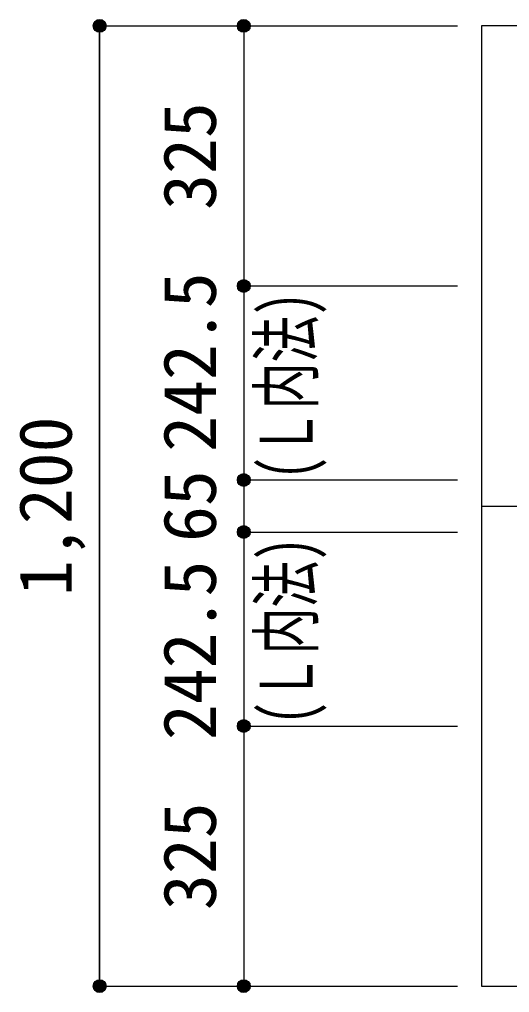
# Model space of a CAD drawing. Units: millimetres at full size, sheet at 1:30. Extents: x -5973 to 5954, y -4195 to 4201.
# Drawn here: x -625 to -13, y -2350 to -1134 of the extents above; entities that cross this region are included whole.
import ezdxf
from ezdxf.enums import TextEntityAlignment as Align

# ---------------------------------------------------------------- set-up
doc = ezdxf.new("R2010")
doc.units = ezdxf.units.MM
doc.header["$LTSCALE"] = 30
doc.header["$PDMODE"] = 32
doc.header["$PDSIZE"] = 15
doc.linetypes.add('CHAIN1', pattern=[8, 5, -1, 1, -1])
for name, color, linetype in [('0-1_躯体線', 2, 'Continuous'), ('0-7_文字', 4, 'Continuous'), ('0-D_寸法', 4, 'Continuous')]:
    doc.layers.add(name, color=color, linetype=linetype)
doc.styles.add('ＭＳ ゴシック', font='')
doc.styles.get('ＭＳ ゴシック').set_extended_font_data('MS Gothic')

msp = doc.modelspace()

# ---------------------------------------------------------------- linework, layer by layer
at = {"layer": '0-1_躯体線'}
for p, q in [((1552.44, -1142.16), (-47.56, -1142.16)), ((-47.56, -1142.16), (-47.56, -2342.16)), ((-47.56, -2342.16), (213.94, -2342.16))]:
    msp.add_line(p, q, dxfattribs=at)
at = {"layer": '0-D_寸法'}
for p, q in [((-524.6, -1142.16), (-344.6, -1142.16)), ((-524.6, -1142.16), (-344.6, -1142.16)), ((-524.6, -1142.16), (-524.6, -2342.16)), ((-344.6, -1142.16), (-77.56, -1142.16)), ((-344.6, -1142.16), (-344.6, -1467.16)), ((-344.6, -1467.16), (-77.56, -1467.16)), ((-344.6, -1467.16), (-344.6, -1709.66)), ((-344.6, -1709.66), (-77.56, -1709.66)), ((-344.6, -1709.66), (-344.6, -1774.66)), ((-344.6, -1774.66), (-77.56, -1774.66)), ((-344.6, -1774.66), (-344.6, -2017.16)), ((-344.6, -2017.16), (-77.56, -2017.16)), ((-344.6, -2017.16), (-344.6, -2342.16)), ((-524.6, -2342.16), (-344.6, -2342.16)), ((-344.6, -2342.16), (-77.56, -2342.16)), ((-344.6, -2342.16), (-77.56, -2342.16))]:
    msp.add_line(p, q, dxfattribs=at)
at = {"layer": '0-D_寸法', "linetype": 'CHAIN1'}
msp.add_line((-47.56, -1742.16), (1152.44, -1742.16), dxfattribs=at)
at = {"layer": '0-D_寸法'}
msp.add_lwpolyline([(-524.6, -2342.16), (-524.6, -1142.16), (-524.6, -2342.16)], dxfattribs=at)
for centre, radius in [((-524.6, -1142.16), 8), ((-524.6, -1142.16), 7.2), ((-524.6, -1142.16), 6.4), ((-524.6, -1142.16), 5.6), ((-524.6, -1142.16), 4.8), ((-524.6, -1142.16), 4), ((-524.6, -1142.16), 3.2), ((-524.6, -1142.16), 2.4), ((-524.6, -1142.16), 1.6), ((-524.6, -1142.16), 0.8), ((-344.6, -1142.16), 8), ((-344.6, -1142.16), 7.2), ((-344.6, -1142.16), 6.4), ((-344.6, -1142.16), 5.6), ((-344.6, -1142.16), 4.8), ((-344.6, -1142.16), 4), ((-344.6, -1142.16), 3.2), ((-344.6, -1142.16), 2.4), ((-344.6, -1142.16), 1.6), ((-344.6, -1142.16), 0.8), ((-344.6, -1467.16), 8), ((-344.6, -1467.16), 7.2), ((-344.6, -1467.16), 6.4), ((-344.6, -1467.16), 5.6), ((-344.6, -1467.16), 4.8), ((-344.6, -1467.16), 4), ((-344.6, -1467.16), 3.2), ((-344.6, -1467.16), 2.4), ((-344.6, -1467.16), 1.6), ((-344.6, -1467.16), 0.8), ((-344.6, -1709.66), 8), ((-344.6, -1709.66), 7.2), ((-344.6, -1709.66), 6.4), ((-344.6, -1709.66), 5.6), ((-344.6, -1709.66), 4.8), ((-344.6, -1709.66), 4), ((-344.6, -1709.66), 3.2), ((-344.6, -1709.66), 2.4), ((-344.6, -1709.66), 1.6), ((-344.6, -1709.66), 0.8), ((-344.6, -1774.66), 8), ((-344.6, -1774.66), 7.2), ((-344.6, -1774.66), 6.4), ((-344.6, -1774.66), 5.6), ((-344.6, -1774.66), 4.8), ((-344.6, -1774.66), 4), ((-344.6, -1774.66), 3.2), ((-344.6, -1774.66), 2.4), ((-344.6, -1774.66), 1.6), ((-344.6, -1774.66), 0.8), ((-344.6, -2017.16), 8), ((-344.6, -2017.16), 7.2), ((-344.6, -2017.16), 6.4), ((-344.6, -2017.16), 5.6), ((-344.6, -2017.16), 4.8), ((-344.6, -2017.16), 4), ((-344.6, -2017.16), 3.2), ((-344.6, -2017.16), 2.4), ((-344.6, -2017.16), 1.6), ((-344.6, -2017.16), 0.8), ((-524.6, -2342.16), 8), ((-344.6, -2342.16), 8), ((-524.6, -2342.16), 7.2), ((-524.6, -2342.16), 6.4), ((-524.6, -2342.16), 5.6), ((-524.6, -2342.16), 4.8), ((-524.6, -2342.16), 4), ((-524.6, -2342.16), 3.2), ((-524.6, -2342.16), 2.4), ((-524.6, -2342.16), 1.6), ((-524.6, -2342.16), 0.8), ((-344.6, -2342.16), 7.2), ((-344.6, -2342.16), 6.4), ((-344.6, -2342.16), 5.6), ((-344.6, -2342.16), 4.8), ((-344.6, -2342.16), 4), ((-344.6, -2342.16), 3.2), ((-344.6, -2342.16), 2.4), ((-344.6, -2342.16), 1.6), ((-344.6, -2342.16), 0.8)]:
    msp.add_circle(centre, radius, dxfattribs=at)
at = {"layer": '0-D_寸法', "color": 7}
for p in [(-524.6, -1142.16), (-344.6, -1142.16), (-344.6, -1467.16), (-344.6, -1709.66), (-344.6, -1774.66), (-344.6, -2017.16), (-524.6, -2342.16), (-344.6, -2342.16)]:
    msp.add_point(p, dxfattribs=at)

# ---------------------------------------------------------------- texts
at = {"layer": '0-7_文字', "style": 'ＭＳ ゴシック', "width": 0.65}
for p in [(-238.89, -1709.01), (-238.89, -2015.32)]:
    msp.add_text('(Ｌ内法)', height=65.98, rotation=90, dxfattribs=at).set_placement(p, align=Align.BOTTOM_LEFT)
at = {"layer": '0-D_寸法', "style": 'ＭＳ ゴシック'}
for s, p in [('325', (-359.6, -1372.16)), ('242.5', (-359.6, -1674.53)), ('1,200', (-539.6, -1854.66)), ('65', (-359.6, -1787.16)), ('242.5', (-359.6, -2034.8)), ('325', (-359.6, -2247.16))]:
    msp.add_text(s, height=65.98, rotation=90, dxfattribs=at).set_placement(p, align=Align.BOTTOM_LEFT)

doc.saveas('drawing.dxf')
